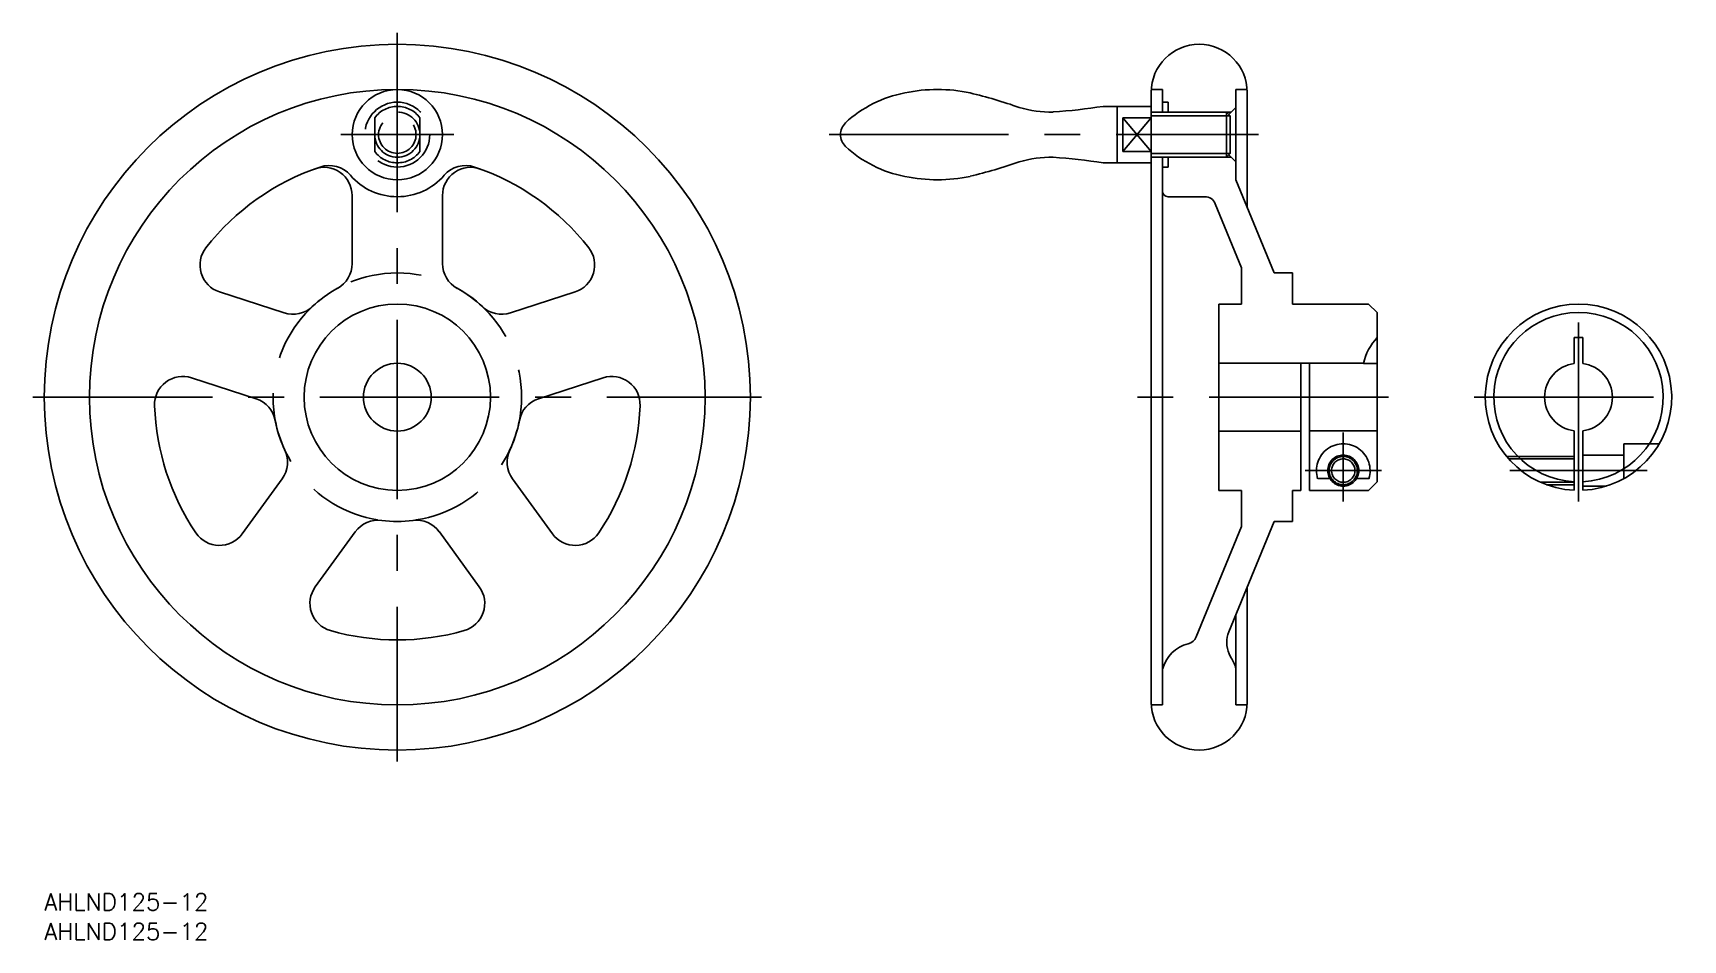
# Model space of a CAD drawing. Extents: x -64 to 228, y -96 to 65.
import ezdxf

# ---------------------------------------------------------------- set-up
doc = ezdxf.new("R2010")
doc.units = 0
for name, pattern in [('CENTER', [50.8, 31.75, -6.35, 6.35, -6.35]), ('DASHED', [19.05, 12.7, -6.35]), ('PHANTOM', [63.5, 31.75, -6.35, 6.35, -6.35, 6.35, -6.35])]:
    doc.linetypes.add(name, pattern=pattern)
doc.layers.get('0').update_dxf_attribs({"linetype": 'CONTINUOUS'})
doc.layers.add('CENTER', color=1, linetype='CENTER')
doc.styles.get("Standard").update_dxf_attribs({"font": 'txt.shx', "height": 3, "bigfont": 'bigfont.shx'})

# ---------------------------------------------------------------- blocks, each defined once
blk = doc.blocks.new('*U2')
at = {"color": 7, "linetype": 'CONTINUOUS'}
blk.add_text('AHLND125-12', height=3, dxfattribs=at).set_placement((-62.5, -96.13))
blk = doc.blocks.new('*U3')
at = {"color": 7, "linetype": 'CONTINUOUS'}
blk.add_text('AHLND125-12', height=3, dxfattribs=at).set_placement((-62.5, -90.9))

msp = doc.modelspace()

# ---------------------------------------------------------------- linework, layer by layer
at = {"color": 7, "linetype": 'CONTINUOUS'}
for p, q in [((133.47, 54), (133.47, -54)), ((135.47, 54.5), (133.49, 54.5)), ((135.47, 54.5), (135.47, 50.5)), ((150.46, 54.5), (148.47, 54.5)), ((148.47, 54.5), (148.47, 38.51)), ((150.47, 54), (150.47, 33.64)), ((124.97, 51.5), (133.47, 51.5)), ((127.47, 41.5), (127.47, 51.5)), ((133.47, 50.5), (146.8, 50.5)), ((136.47, 52.25), (135.47, 52.25)), ((136.47, 52.25), (136.47, 50.5)), ((146.8, 42.5), (146.8, 50.5)), ((147.47, 49.82), (146.8, 50.5)), ((148.47, 51.32), (147.22, 50.07)), ((147.47, 49.82), (147.47, 43.18)), ((124.97, 41.5), (133.47, 41.5)), ((133.47, 42.5), (146.8, 42.5)), ((135.47, 42.5), (135.47, -54.5)), ((136.47, 42.5), (136.47, 40.75)), ((147.47, 43.18), (146.8, 42.5)), ((148.47, 41.68), (147.22, 42.93)), ((136.47, 40.75), (135.47, 40.75)), ((148.47, 38.51), (155.25, 22)), ((-8, 35.71), (-8, 23.66)), ((8, 35.71), (8, 23.66)), ((142.96, 35.5), (136.47, 35.5)), ((144.81, 34.26), (149.47, 22.91)), ((149.47, 22.91), (149.47, 16.5)), ((158.47, 22), (155.25, 22)), ((158.47, 22), (158.47, 16.5)), ((-31.49, 18.64), (-20.03, 14.92)), ((31.49, 18.64), (20.03, 14.92)), ((145.47, 16.5), (145.47, -16.5)), ((149.47, 16.5), (145.47, 16.5)), ((171.97, 16.5), (158.47, 16.5)), ((171.97, 16.5), (173.47, 15)), ((173.47, 15), (173.47, -15)), ((208.37, 10.56), (209.87, 10.56)), ((208.37, 5.95), (208.37, 10.56)), ((209.87, 5.95), (209.87, 10.56)), ((171.05, 6), (145.47, 6)), ((159.97, 6), (159.97, -16.5)), ((161.47, 6), (161.47, -16.5)), ((173.47, 5.95), (171.05, 5.95)), ((-36.43, 3.43), (-24.98, -0.3)), ((36.43, 3.43), (24.98, -0.3)), ((159.97, -6), (145.47, -6)), ((173.47, -5.95), (161.47, -5.95)), ((208.37, -16.48), (208.37, -5.95)), ((209.87, -16.48), (209.87, -5.95)), ((-27.46, -24.19), (-20.38, -14.44)), ((27.46, -24.19), (20.38, -14.44)), ((149.47, -16.5), (145.47, -16.5)), ((149.47, -22.91), (149.47, -16.5)), ((159.97, -16.5), (158.47, -16.5)), ((158.47, -22), (158.47, -16.5)), ((171.97, -16.5), (161.47, -16.5)), ((171.97, -16.5), (173.47, -15)), ((141.44, -42.47), (149.47, -22.91)), ((147.23, -41.54), (155.25, -22)), ((158.47, -22), (155.25, -22)), ((-14.52, -33.59), (-7.44, -23.85)), ((14.52, -33.59), (7.44, -23.85)), ((150.47, -54), (150.47, -33.64)), ((148.47, -54.5), (148.47, -38.51)), ((147.27, -45.44), (147.59, -46.08)), ((133.49, -54.5), (135.47, -54.5)), ((150.46, -54.5), (148.47, -54.5))]:
    msp.add_line(p, q, dxfattribs=at)
at = {"color": 3, "linetype": 'CONTINUOUS'}
for p, q in [((133.47, 49.82), (147.47, 49.82)), ((146.8, 50.5), (147.65, 50.5)), ((133.47, 43.18), (147.47, 43.18)), ((146.8, 42.5), (147.65, 42.5))]:
    msp.add_line(p, q, dxfattribs=at)
at = {"color": 3, "linetype": 'DASHED'}
for p, q in [((-4, 49.5), (-4, 43.5)), ((4, 49.5), (4, 43.5)), ((128.47, 43.5), (133.47, 49.5)), ((128.47, 49.5), (133.47, 43.5)), ((133.47, 49.5), (128.47, 49.5)), ((128.47, 43.5), (128.47, 49.5)), ((133.47, 43.5), (128.47, 43.5)), ((217.12, -8.25), (223.41, -8.25)), ((217.12, -14.43), (217.12, -8.25)), ((208.37, -10.5), (196.39, -10.5)), ((208.37, -10.93), (196.76, -10.93)), ((209.87, -10.25), (217.12, -10.25)), ((208.37, -15.07), (202.39, -15.07)), ((208.37, -15.5), (203.46, -15.5)), ((209.87, -15.75), (214.04, -15.75))]:
    msp.add_line(p, q, dxfattribs=at)
at = {"color": 3, "linetype": 'PHANTOM'}
for p, q in [((165.13, -14.43), (162.95, -14.43)), ((172, -14.43), (169.82, -14.43))]:
    msp.add_line(p, q, dxfattribs=at)
at = {"color": 7, "linetype": 'CONTINUOUS'}
for centre, radius in [((0, 0), 62.5), ((0, 0), 54.5), ((0, 46.5), 8), ((0, 0), 16.5), ((0, 0), 6)]:
    msp.add_circle(centre, radius, dxfattribs=at)
at = {"color": 3, "linetype": 'DASHED'}
for centre, radius in [((0, 46.5), 5.75), ((0, 46.5), 4), ((0, 46.5), 3.32), ((0, 0), 22)]:
    msp.add_circle(centre, radius, dxfattribs=at)
at = {"color": 3, "linetype": 'PHANTOM'}
for radius in [2.75, 2.5, 2.07]:
    msp.add_circle((167.47, -13), radius, dxfattribs=at)
at = {"color": 7, "linetype": 'CONTINUOUS'}
for centre, radius, start, end in [((141.97, 54), 8.5, 360, 180), ((93.76, 33.04), 21.21, 100.5607, 132.84), ((95.64, 26.99), 27.51, 77.9073, 102.0927), ((79.97, -35.02), 91.45, 70.7543, 76.4482), ((115.61, 69.3), 18.8, 253.0136, 271.5525), ((109.52, 149.82), 99.52, 273.8011, 278.9338), ((81.43, 46.5), 2.96, 134.9894, 225.0106), ((93.76, 59.96), 21.21, 227.16, 259.4393), ((-12.09, 36.02), 5, 40.8998, 108.5574), ((12.09, 36.02), 5, 71.4426, 139.1002), ((79.97, 128.02), 91.45, 283.5518, 289.2457), ((115.61, 23.7), 18.8, 88.4475, 106.9864), ((109.52, -56.82), 99.52, 81.0662, 86.1989), ((0, 0), 43, 108.5574, 141.9948), ((-13, 35.71), 5, 0, 110.0052), ((0, 46.5), 11, 220.8998, 319.1002), ((13, 35.71), 5, 69.9948, 180), ((0, 0), 43, 38.0052, 71.4426), ((95.64, 66.01), 27.51, 257.9073, 282.0927), ((136.47, 36.5), 1, 180, 270), ((142.96, 33.5), 2, 22.33, 90), ((-29.94, 23.4), 5, 141.9948, 252), ((29.94, 23.4), 5, 288, 38.0052), ((-13, 23.66), 5, 298.7822, 0), ((13, 23.66), 5, 180, 241.2178), ((0, 0), 22, 118.7822, 133.2178), ((0, 0), 22, 46.7822, 61.2178), ((-18.49, 19.68), 5, 252, 313.2178), ((18.49, 19.68), 5, 226.7822, 288), ((209.12, 0), 16.5, 272.6053, 267.3947), ((209.12, 0), 15, 272.866, 267.134), ((180.81, 3.77), 10, 137.206, 167.3698), ((209.12, 0), 6, 97.1808, 262.8192), ((209.12, 0), 6, 277.1808, 82.8192), ((-37.98, -1.33), 5, 72, 182.0052), ((37.98, -1.33), 5, 357.9948, 108), ((0, 0), 43, 182.0052, 213.9948), ((-26.52, -5.05), 5, 10.7822, 72), ((26.52, -5.05), 5, 108, 169.2178), ((0, 0), 43, 326.0052, 357.9948), ((0, 0), 22, 190.7822, 205.2178), ((0, 0), 22, 334.7822, 349.2178), ((-24.43, -11.5), 5, 324, 25.2178), ((24.43, -11.5), 5, 154.7822, 216), ((-3.39, -26.79), 5, 82.7822, 144), ((0, 0), 22, 262.7822, 277.2178), ((3.39, -26.79), 5, 36, 97.2178), ((-31.51, -21.25), 5, 213.9948, 324), ((31.51, -21.25), 5, 216, 326.0052), ((-10.47, -36.53), 5, 144, 254.0052), ((10.47, -36.53), 5, 285.9948, 36), ((0, 0), 43, 254.0052, 285.9948), ((141.52, -49.72), 6.24, 103.7955, 165.8538), ((139.59, -41.71), 2, 282.8041, 337.67), ((151.85, -43.44), 5, 157.67, 203.6448), ((140.68, -50.32), 8.11, 15.9921, 31.5172), ((141.97, -54), 8.5, 180, 360)]:
    msp.add_arc(centre, radius, start, end, dxfattribs=at)
at = {"color": 3, "linetype": 'DASHED'}
for start, end in [(36.8699, 143.1301), (216.8699, 323.1301)]:
    msp.add_arc((0, 46.5), 5, start, end, dxfattribs=at)
at = {"color": 3, "linetype": 'PHANTOM'}
msp.add_arc((167.47, -13), 4.75, 342.4682, 197.5318, dxfattribs=at)
at = {"layer": 'CENTER', "color": 1, "linetype": 'CENTER'}
for p, q in [((0, 64.5), (0, -64.5)), ((10, 46.5), (-10, 46.5)), ((76.47, 46.5), (152.47, 46.5)), ((209.12, -18.5), (209.12, 18.5)), ((-64.5, 0), (64.5, 0)), ((175.47, 0), (130.97, 0)), ((190.62, 0), (227.62, 0)), ((167.47, -6.25), (167.47, -18.5)), ((174.22, -13), (160.72, -13)), ((196.96, -13), (221.28, -13))]:
    msp.add_line(p, q, dxfattribs=at)

# ---------------------------------------------------------------- block references
at = {"color": 7, "linetype": 'CONTINUOUS'}
for name in ['*U3', '*U2']:
    msp.add_blockref(name, (0, 0), dxfattribs=at)

doc.saveas('drawing.dxf')
